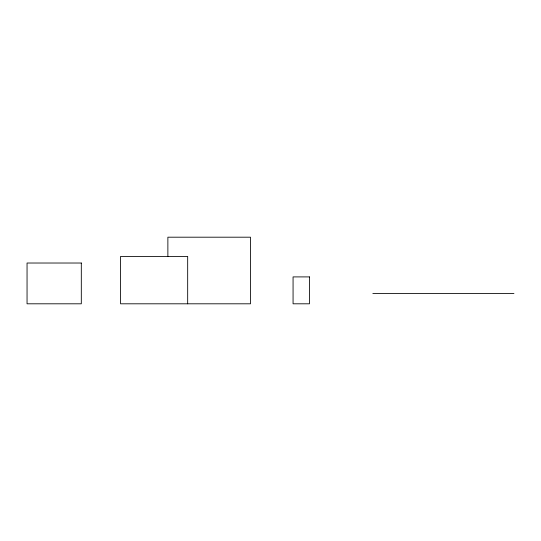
<?xml version="1.0" encoding="UTF-8"?>
<svg xmlns="http://www.w3.org/2000/svg" width="541" height="541" viewBox="0 0 541 541"><rect width="100%" height="100%" fill="white"/><g stroke="black" fill="none" stroke-linecap="round" stroke-linejoin="round"><path stroke-width="0.81" d="M372.837 293.445L513.95 293.445M187.673 303.805L187.673 256.42L120.575 256.42L120.575 303.805L250.49 303.805L250.49 237.195L167.872 237.195L167.872 256.59M81.312 263.021L27.05 263.021L27.05 303.805L81.312 303.805L81.312 263.021M309.472 276.904L293.066 276.904L293.066 303.805L309.472 303.805L309.472 276.904"/></g></svg>
